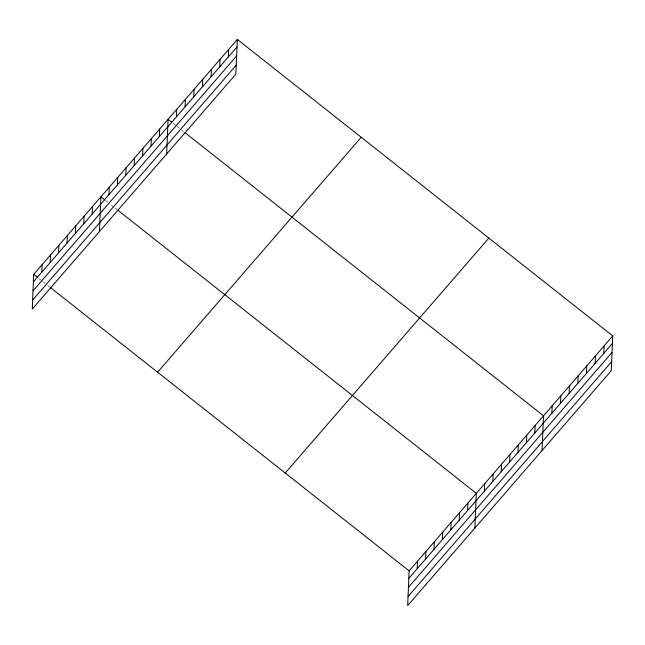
<?xml version="1.0" encoding="UTF-8"?>
<svg xmlns="http://www.w3.org/2000/svg" width="645" height="645" viewBox="0 0 645 645"><rect width="100%" height="100%" fill="white"/><g stroke="black" fill="none" stroke-linecap="round" stroke-linejoin="round"><path stroke-width="0.48" stroke-dasharray="3.23 2.42" d="M173.255 123.38L176.206 125.71M176.948 126.299L180.632 129.21M181.374 129.79L183.583 131.54M105.328 200.329L109.747 203.828M111.222 204.989L114.173 207.319M114.915 207.9L117.124 209.649M38.869 278.447L41.82 280.777M42.554 281.357L46.98 284.848M47.714 285.437L49.189 286.598"/><path stroke-width="0.97" d="M237.328 39.426L33.701 274.367L32.25 309.076L235.877 74.127L237.328 39.426L612.75 335.924L611.299 370.633L407.672 605.574L409.124 570.873L612.75 335.924M41.788 272.174L42.102 264.676M50.189 262.483L50.504 254.985M58.59 252.792L58.905 245.294M66.991 243.092L67.306 235.602M75.384 233.401L75.699 225.911M83.785 223.71L84.1 216.22M92.187 214.019L92.501 206.529M99.443 231.539L100.902 196.838L104.587 199.748M108.989 194.637L109.303 187.147M117.382 184.946L117.696 177.456M125.783 175.255L126.098 167.765M134.184 165.563L134.499 158.073M142.585 155.872L142.9 148.382M150.986 146.181L151.301 138.691M159.38 136.49L159.694 129M166.644 154.01L168.095 119.309L171.788 122.219M176.44 116.818L176.754 109.319M185.091 106.828L185.405 99.338M193.742 96.847L194.056 89.349M202.401 86.857L202.715 79.367M211.052 76.876L211.367 69.378M219.703 66.886L220.018 59.396M228.362 56.905L228.677 49.407M417.21 568.672L417.525 561.182M425.611 558.981L425.926 551.491M434.012 549.29L434.327 541.8M442.406 539.599L442.72 532.101M450.807 529.908L451.121 522.41M459.208 520.217L459.522 512.719M467.609 510.526L467.923 503.027M474.865 528.045L476.324 493.336L117.858 210.23M484.403 491.143L484.718 483.645M492.804 481.452L493.119 473.954M501.205 471.761L501.52 464.263M509.606 462.07L509.921 454.572M518.008 452.379L518.322 444.881M526.401 442.688L526.715 435.19M534.802 432.997L535.116 425.498M542.066 450.508L543.517 415.807L185.059 132.701M551.854 413.316L552.168 405.826M560.513 403.335L560.827 395.837M569.164 393.345L569.479 385.855M577.823 383.364L578.138 375.866M586.474 373.374L586.789 365.884M595.125 363.393L595.44 355.895M603.784 353.404L604.099 345.913M33.387 281.865L237.013 46.916M33.016 290.839L236.642 55.897M32.629 300.094L236.247 65.153M157.59 372.213L361.216 137.272M285.235 473.027L488.862 238.086M408.809 578.363L612.436 343.422M408.438 587.345L612.057 352.404M408.043 596.593L611.67 361.651M33.701 274.367L37.394 277.277M49.931 287.178L409.124 570.873"/></g></svg>
